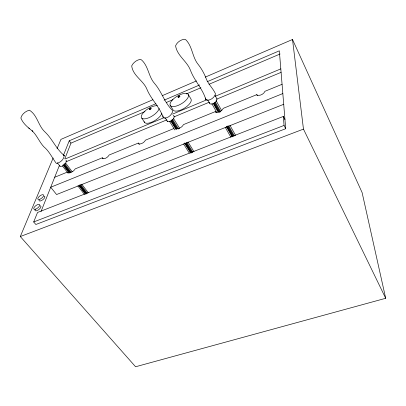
<?xml version="1.0" encoding="UTF-8"?>
<svg xmlns="http://www.w3.org/2000/svg" width="406" height="406" viewBox="0 0 406 406"><rect width="100%" height="100%" fill="white"/><g stroke="black" fill="none" stroke-linecap="round" stroke-linejoin="round"><path stroke-width="0.61" d="M68.761 172.367C71.228 173.098 73.973 170.931 75.211 168.881L102.353 157.782L102.49 158.594C105.047 159.264 107.915 157.188 109.138 155.011L138.375 143.054L138.608 143.851C141.247 144.445 144.267 142.476 145.47 140.156L173.738 128.595M64.29 155.554C63.955 159.482 60.174 162.923 56.338 163.42C52.181 157.934 49.304 151.179 43.752 146.703C39.275 141.816 36.951 135.36 32.099 130.773L32.815 131.366C28.146 127.596 23.117 123.815 20.853 118.029C21.838 114.142 25.624 111.092 29.445 110.188C37.504 115.243 38.169 125.794 44.975 131.955C52.47 138.989 56.099 149.093 64.29 155.554L63.326 154.762M64.782 158.878L70.969 143.13L144.957 111.594M41.031 211.516L59.509 165.181M63.437 155.336L69.233 140.796L155.95 103.662M207.161 81.733L279.328 50.831L285.712 128.712L35.86 224.493L33.693 221.955L37.535 212.465L283.352 116.431L284.971 119.674M205.238 77.135L292.508 39.489L362.106 192.566L385.7 298.293L135.584 366.76L20.3 236.536L53.161 157.99M57.058 148.682L60.951 139.375L152.874 99.724M162.182 95.704L196.509 80.901M164.095 100.175L199.595 84.976M166.511 102.408L172.92 99.673M186.318 93.964L200.884 87.757M209.039 84.281L280.115 53.983M65.447 158.863L164.349 117.542M172.54 114.122L207.07 99.693M215.261 96.273L280.81 68.888M66.107 161.74L166.856 119.856M173.885 116.933L209.024 102.322M216.642 99.155L281.069 72.369M54.688 177.27L67.538 172.017M216.083 112.599L215.474 111.528L183.466 124.617C182.299 127.093 179.097 128.946 176.377 128.428M257.368 95.75L256.79 94.639L223.249 108.351C222.128 110.985 218.712 112.716 215.916 112.279L215.474 111.528M282.074 84.301L264.94 91.304C263.849 94.08 259.759 96.222 256.937 95.07L256.79 94.639M282.83 93.568L50.714 187.237L56.576 194.54L283.835 104.235M33.693 221.955L284.058 125.434L283.352 116.431M20.3 236.536L303.465 129.113L292.508 39.489M205.883 99.678L207.593 100.307C211.161 99.906 214.596 97.374 215.515 93.822C213.241 88.797 208.887 84.798 206.593 79.662C204.599 74.191 201.792 69.04 198.204 64.447C192.119 57.094 192.606 46.401 185.649 39.615L183.969 39.24C180.401 40.006 176.975 42.346 175.58 45.797C177.138 55.982 187.242 61.215 190.556 70.548C194.459 80.921 202.802 88.873 205.883 99.678L205.411 98.059M173.225 115.38L174.275 116.278C174.291 119.359 170.474 122.663 167.465 121.516L165.161 117.821M163.212 117.517L164.689 118.207C168.251 117.847 171.428 115.197 172.57 111.823L172.271 110.183C164.481 102.586 161.715 91.731 154.686 83.621C148.423 76.698 148.576 66.188 141.466 59.87L140.029 59.413C136.472 60.139 133.275 62.6 131.696 65.873C132.858 75.968 143.683 80.55 147.084 89.63C151.286 99.637 159.817 107.052 163.212 117.517L162.958 115.852M28.709 127.961L29.552 128.661M65.899 160.121L66.34 160.487C66.528 163.481 63.224 166.531 60.291 166.511L57.312 162.836M207.699 99.983L210.039 103.865L211.836 104.129L214.185 103.154L216.175 101.317L217.032 99.338L215.063 95.217M63.443 164.927L69.614 172.961M79.261 185.517L85.823 194.058M63.062 164.907L69.238 172.936M78.886 185.486L85.443 194.017M62.402 165.841L68.198 173.362M77.85 185.897L84.418 194.423M64.61 163.603L71.162 172.149M80.789 184.725L87.341 193.271M64.067 164.004L70.619 172.55M80.261 185.121L86.813 193.667M63.915 164.79L70.091 172.834M79.348 184.892L86.295 193.936M65.66 163.166L72.202 171.723M81.824 184.309L88.366 192.87M69.233 140.796L70.969 143.13M102.353 157.782L103.083 158.802M138.375 143.054L139.37 144.541M141.846 118.242L144.693 122.632M170.698 120.836L176.031 129.428M184.7 143.389L190.698 153.057M169.51 121.338L174.869 129.95M183.583 143.947L189.277 153.103M172.007 119.806L177.666 128.951M186.318 142.942L192.312 152.626M171.413 120.115L176.747 128.722M185.74 143.242L191.404 152.382M171.185 120.821L176.519 129.423M184.852 142.856L191.185 153.067M173.433 118.344L179.746 128.58M188.044 142.054L194.022 151.748M172.57 119.379L178.554 129.067M186.867 142.521L192.855 152.209M170.104 105.088L172.86 109.6A10.51 4.39 -31.3 0 0 183.558 108.696A10.51 4.39 -31.3 0 0 191.124 99.318L188.445 94.74A10.556 4.334 -31.3 0 0 173.301 99.069A10.556 4.334 -31.3 0 0 176.143 106.108A10.556 4.334 -31.3 0 0 188.445 94.74M167.11 120.912L167.465 121.516M211.861 103.723L216.855 112.523M225.289 127.377L230.907 137.279M214.251 102.992L219.544 112.371M227.639 126.708L232.937 136.086M213.647 103.175L218.636 111.99M226.736 126.322L232.658 136.797M213.114 103.2L218.103 112.015M226.518 126.885L232.13 136.797M215.434 102.241L220.717 111.625M228.796 125.972L234.389 135.909M214.86 102.672L220.153 112.051M227.928 125.845L233.841 136.33M216.073 100.612L221.656 110.559M230.035 125.479L235.617 135.426M284.058 125.434L285.712 128.712M303.465 129.113L385.7 298.293M59.748 165.475L59.86 166.13M209.481 102.474L209.582 103.286M179.701 96.08A1.01 0.411 -31.3 0 1 179.599 96.79A1.01 0.411 -31.3 0 1 178.341 97.333A1.01 0.411 -31.3 0 1 178.442 96.628M178.64 96.466A1.01 0.411 -31.3 0 1 178.858 96.323M161.857 113.37A10.317 4.243 -32.5 0 1 152.62 121.79A10.317 4.243 -32.5 0 1 144.13 121.678M159.208 108.432A10.363 4.192 -32.5 0 1 146.83 118.461A10.363 4.192 -32.5 0 1 143.085 112.964A10.363 4.192 -32.5 0 1 157.401 105.783M150.778 108.346A0.995 0.396 -32.5 0 1 150.951 108.904A0.995 0.396 -32.5 0 1 149.738 109.6A0.995 0.396 -32.5 0 1 149.57 109.041M150.139 108.58A0.995 0.396 -32.5 0 1 150.367 108.468M40.179 205.817A3.613 1.492 -38.1 0 1 40.326 208.055A3.613 1.492 -38.1 0 1 36.565 210.755A3.613 1.492 -38.1 0 1 35.134 209.44M44.097 196.139A3.532 1.441 -37.7 0 1 42.94 199.625A3.532 1.441 -37.7 0 1 39.012 200.209M178.564 97.024A1.015 0.411 -31.3 0 0 179.736 95.938A1.015 0.411 -31.3 0 0 178.285 96.364A1.015 0.411 -31.3 0 0 178.564 97.024M149.768 109.3A0.995 0.396 -32.5 0 0 150.951 108.219A0.995 0.396 -32.5 0 0 149.56 108.62A0.995 0.396 -32.5 0 0 149.768 109.3M35.809 209.095A3.618 1.487 -38.1 0 0 39.646 204.736A3.618 1.487 -38.1 0 0 34.713 206.695A3.618 1.487 -38.1 0 0 35.809 209.095M39.844 199.265A3.542 1.436 -37.7 0 0 43.589 195.037A3.542 1.436 -37.7 0 0 38.737 196.991A3.542 1.436 -37.7 0 0 39.844 199.265"/></g></svg>
